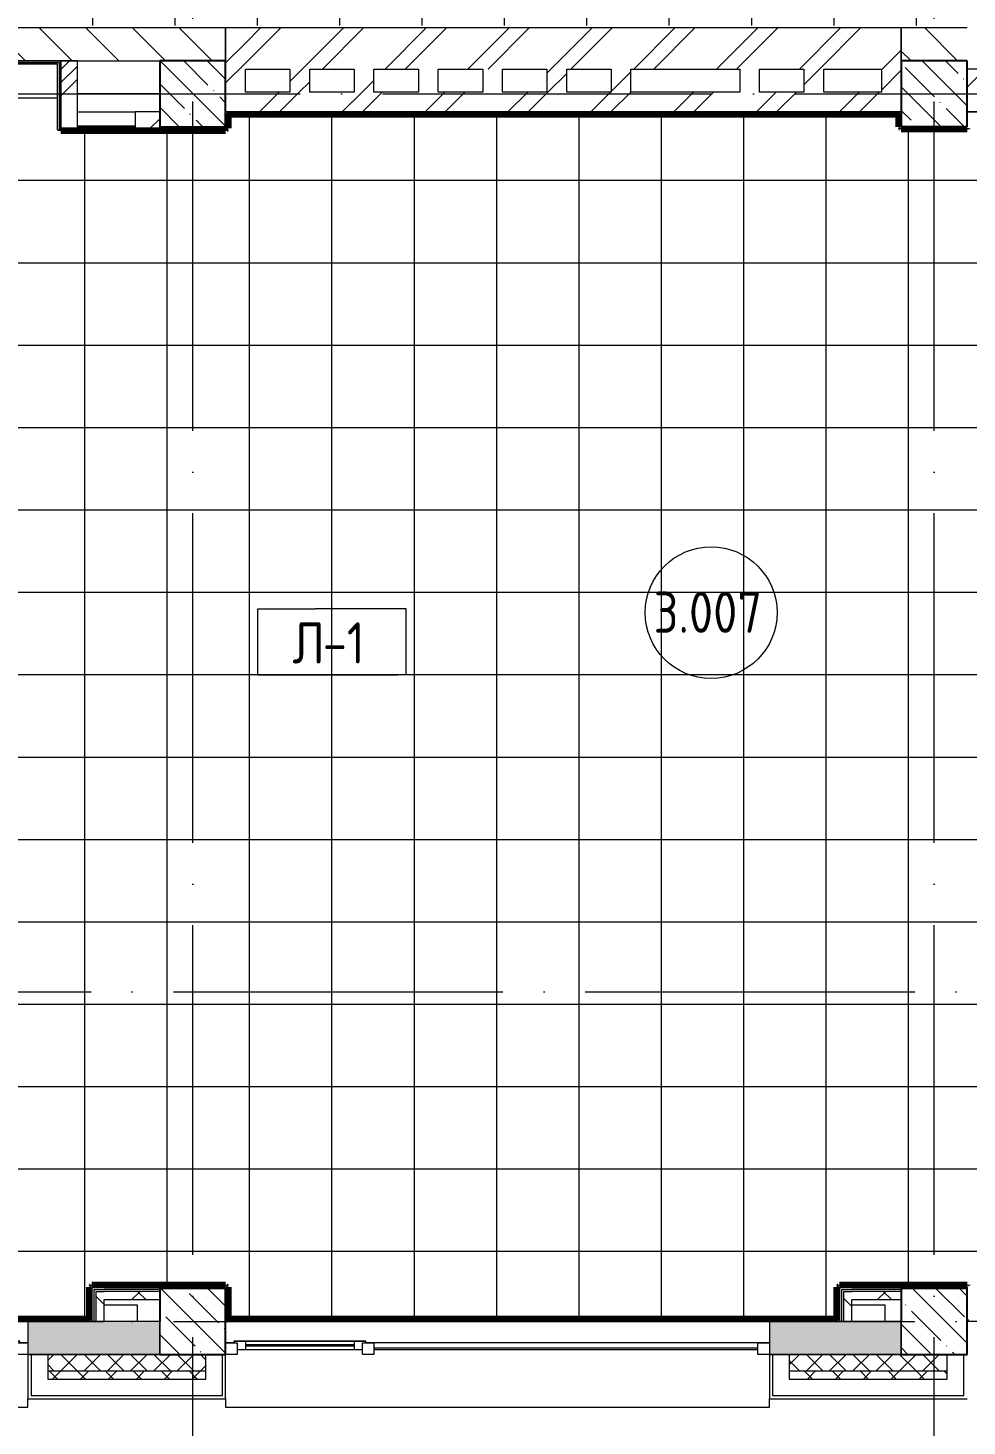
# Model space of a CAD drawing. Header units: millimetres. Extents: x 97 to 215964, y -4577 to 60645.
# Drawn here: x 116848 to 122548, y 42890 to 51375 of the extents above; entities that cross this region are included whole.
import ezdxf

# ---------------------------------------------------------------- set-up
doc = ezdxf.new("R2010")
doc.units = ezdxf.units.MM
doc.linetypes.add('ADSK_Линия сетки', pattern=[2500, 2000, -250, 0, -250])
for name, color, linetype, lineweight in [('A-AREA-____-IDEN', 2, 'Continuous', 20), ('A-FLOR-____-IDEN', 11, 'Continuous', 20), ('A-FLOR-____-OTLN', 192, 'Continuous', 9), ('A-FLOR-____-PATT', 8, 'Continuous', 9), ('A-GENM-____-MCUT', 13, 'Continuous', 9), ('A-GENM-____-OTLN', 13, 'Continuous', 9), ('A-GLAZ-____-MCUT', 151, 'Continuous', 9), ('A-GLAZ-____-OTLN', 151, 'Continuous', 9), ('A-WALL-____-MCUT', 113, 'Continuous', 9), ('A-WALL-____-PATT', 111, 'Continuous', 9), ('A-WALL-FNSH-MCUT', 113, 'Continuous', 9), ('I-WALL-____-OTLN', 2, 'Continuous', 9), ('S-COLS-____-MCUT', 52, 'Continuous', 9), ('S-COLS-____-OTLN', 52, 'Continuous', 9), ('S-GRID-____-OTLN', 1, 'Continuous', 9)]:
    doc.layers.add(name, color=color, linetype=linetype, lineweight=lineweight)
doc.styles.add('GOST Common', font='GOST_Common.ttf', dxfattribs={"width": 0.9, "height": 250})
pattern_1 = [(45, (0, 0), (-224.5064, 224.5064), []), (45, (79.38, 0), (0, 449.0128), []), (45, (-79.38, 0), (0, 449.0128), [])]
pattern_2 = [(135, (0, 0), (-142.5612, -142.5612), []), (135, (142.56, 0), (-142.5612, -142.5612), [252.016, -50.403, 3.353, -47.05])]
pattern_3 = [(135, (0, 0), (-141.42136, -141.42136), [])]
pattern_4 = [(45, (0, 0), (-251.4472, 251.4472), []), (45, (0, 381), (-251.4472, 251.4472), [])]
pattern_5 = [(45, (0, 0), (-141.42136, 141.42136), []), (135, (0, 0), (-141.42136, -141.42136), [])]

# ---------------------------------------------------------------- blocks, each defined once
blk = doc.blocks.new('Окно_СКБ_2Ст1 - Окно_СКБ_2Ст 3400-29018936-О_АИ_ПП_8_400_Целиком')
at = {"layer": 'A-GLAZ-____-MCUT', "color": 90}
for p, q in [((-1650, -195), (-1650, -125)), ((-1650, -125), (-1580, -125)), ((-1580, -125), (-1580, -195)), ((-820, -155), (-1580, -155)), ((-1580, -155), (-1580, -195)), ((-1530, -205), (-1530, -155)), ((-870, -205), (-870, -155)), ((-820, -195), (-820, -125)), ((-820, -125), (-750, -125)), ((-820, -195), (-820, -155)), ((-750, -125), (-750, -195)), ((1580, -195), (1580, -125)), ((1580, -125), (1650, -125)), ((1650, -125), (1650, -195)), ((-1580, -195), (-1650, -195)), ((-1580, -195), (-1600, -195)), ((-1600, -195), (-1600, -205)), ((-1600, -205), (-800, -205)), ((-800, -205), (-1600, -205)), ((-750, -195), (-820, -195)), ((-800, -195), (-820, -195)), ((-800, -205), (-800, -195)), ((1650, -195), (1580, -195))]:
    blk.add_line(p, q, dxfattribs=at)
at = {"layer": 'A-GLAZ-____-MCUT', "color": 10, "lineweight": 5}
for p, q in [((1580, -155), (-750, -155)), ((1580, -165), (-750, -165)), ((-1530, -175), (-870, -175)), ((-870, -185), (-1530, -185))]:
    blk.add_line(p, q, dxfattribs=at)
at = {"layer": 'A-GLAZ-____-OTLN', "color": 10, "lineweight": 5}
for p, q in [((-1650, -195), (-1600, -195)), ((-800, -195), (1650, -195))]:
    blk.add_line(p, q, dxfattribs=at)
blk = doc.blocks.new('Окно_СКБ_2Ст1 - Окно_СКБ_2Ст 3300_ОК2-29018968-О_АИ_ПП_8_400_Целиком')
at = {"layer": 'A-GLAZ-____-MCUT', "color": 90}
for p, q in [((-1650, -195), (-1650, -125)), ((-1650, -125), (-1580, -125)), ((-1580, -125), (-1580, -195)), ((750, -195), (750, -125)), ((750, -125), (820, -125)), ((820, -125), (820, -195)), ((1580, -155), (820, -155)), ((820, -155), (820, -195)), ((870, -205), (870, -155)), ((1530, -205), (1530, -155)), ((1580, -195), (1580, -125)), ((1580, -125), (1650, -125)), ((1580, -195), (1580, -155)), ((1650, -125), (1650, -195)), ((-1580, -195), (-1650, -195)), ((820, -195), (750, -195)), ((820, -195), (800, -195)), ((800, -195), (800, -205)), ((800, -205), (1600, -205)), ((1600, -205), (800, -205)), ((1650, -195), (1580, -195)), ((1600, -195), (1580, -195)), ((1600, -205), (1600, -195))]:
    blk.add_line(p, q, dxfattribs=at)
at = {"layer": 'A-GLAZ-____-MCUT', "color": 10, "lineweight": 5}
for p, q in [((750, -155), (-1580, -155)), ((750, -165), (-1580, -165)), ((870, -175), (1530, -175)), ((1530, -185), (870, -185))]:
    blk.add_line(p, q, dxfattribs=at)
at = {"layer": 'A-GLAZ-____-OTLN', "color": 10, "lineweight": 5}
for p, q in [((-1650, -195), (800, -195)), ((1600, -195), (1650, -195))]:
    blk.add_line(p, q, dxfattribs=at)
blk = doc.blocks.new('WNW_Отлив1 - Отлив_металлический 2-28598290-О_АИ_ПП_8_400_Целиком')
at = {"layer": 'A-GLAZ-____-OTLN', "color": 10, "lineweight": 5}
for p, q in [((1650, 320), (-1650, 320)), ((-1650, 320), (-1650, 270)), ((1650, 270), (1650, 320))]:
    blk.add_line(p, q, dxfattribs=at)
blk = doc.blocks.new('BSC_Колонна _Прямоугольная - 400x400-V44-О_АИ_ПП_8_400_Целиком')
at = {"layer": 'S-COLS-____-OTLN', "lineweight": 5}
h = blk.add_hatch(dxfattribs=at)
h.set_pattern_fill('FP_53', color=256, style=0, pattern_type=2)
h.set_pattern_definition([(135, (-59049.98, -50975), (-142.5619, -142.5619), []), (135, (-58907.42, -50975), (-142.5619, -142.5619), [252.016, -50.403, 3.353, -47.05])])
h.paths.add_polyline_path([(-200, -200), (200, -200), (200, 200), (-200, 200), (-200, -44.5)])
at = {"layer": 'S-COLS-____-MCUT', "color": 130, "lineweight": 25}
for p, q in [((200, 200), (-200, 200)), ((-200, 200), (-200, -200)), ((200, -200), (200, 200)), ((-200, -200), (200, -200))]:
    blk.add_line(p, q, dxfattribs=at)
blk = doc.blocks.new('BSC_Колонна _Прямоугольная - 400x400-V45-О_АИ_ПП_8_400_Целиком')
at = {"layer": 'S-COLS-____-OTLN', "lineweight": 5}
h = blk.add_hatch(dxfattribs=at)
h.set_pattern_fill('FP_54', color=256, style=0, pattern_type=2)
h.set_pattern_definition([(135, (-63549.98, -50975), (-142.5619, -142.5619), []), (135, (-63407.42, -50975), (-142.5619, -142.5619), [252.016, -50.403, 3.353, -47.05])])
h.paths.add_polyline_path([(-200, -200), (200, -200), (200, 200), (-200, 200), (-200, -44.5)])
at = {"layer": 'S-COLS-____-MCUT', "color": 130, "lineweight": 25}
for p, q in [((200, 200), (-200, 200)), ((-200, 200), (-200, -200)), ((200, -200), (200, 200)), ((-200, -200), (200, -200))]:
    blk.add_line(p, q, dxfattribs=at)
blk = doc.blocks.new('ASML_АР_Отделка Люка - ВО Отделка люков_Грунтовка 0_Шпатлевка 0_Окраска 0_0-42723977-О_АИ_ПП_8_400_Целиком')
at = {"layer": 'A-GENM-____-MCUT', "color": 130, "lineweight": 25}
for p, q in [((175, 3), (-175, 3)), ((-175, 3), (-175, 0)), ((175, 0), (175, 3)), ((-175, 0), (175, 0))]:
    blk.add_line(p, q, dxfattribs=at)
blk = doc.blocks.new('0083_СОШ675_АР_R22_rvt-1-О_АИ_ПП_8_400_Целиком')
at = {"layer": 'A-WALL-____-PATT', "lineweight": 5}
h = blk.add_hatch(dxfattribs=at)
h.set_pattern_fill('FP_10', color=10, style=0, pattern_type=2)
h.set_pattern_definition(pattern_3)
h.paths.add_polyline_path([(59250, 51175), (59250, 51375), (57670.6, 51375), (57670.6, 51175), (59250, 51175)])
h = blk.add_hatch(dxfattribs=at)
h.set_pattern_fill('FP_7', color=10, style=0, pattern_type=2)
h.set_pattern_definition(pattern_4)
h.paths.add_polyline_path([(59370, 50985), (59370, 51375), (59250, 51375), (59250, 50985)])
h = blk.add_hatch(dxfattribs=at)
h.set_pattern_fill('FP_7', color=10, style=0, pattern_type=2)
h.set_pattern_definition(pattern_4)
h.paths.add_polyline_path([(63350, 51125), (63350, 51375), (59370, 51375), (59370, 51125), (63230, 51125)])
h = blk.add_hatch(dxfattribs=at)
h.set_pattern_fill('FP_10', color=10, style=0, pattern_type=2)
h.set_pattern_definition(pattern_3)
h.paths.add_polyline_path([(63750, 51175), (63750, 51375), (63350, 51375), (63350, 51175), (63750, 51175)])
h = blk.add_hatch(dxfattribs=at)
h.set_pattern_fill('FP_11', color=10, style=0, pattern_type=2)
h.set_pattern_definition(pattern_1)
h.paths.add_polyline_path([(58350, 50766), (58350, 51175), (58250, 51175), (58250, 50766)])
h = blk.add_hatch(dxfattribs=at)
h.set_pattern_fill('FP_7', color=10, style=0, pattern_type=2)
h.set_pattern_definition(pattern_4)
h.paths.add_polyline_path([(59760, 50985), (59760, 51125), (59640, 51125), (59640, 50985)])
h = blk.add_hatch(dxfattribs=at)
h.set_pattern_fill('FP_7', color=10, style=0, pattern_type=2)
h.set_pattern_definition(pattern_4)
h.paths.add_polyline_path([(60150, 50985), (60150, 51125), (60030, 51125), (60030, 50985)])
h = blk.add_hatch(dxfattribs=at)
h.set_pattern_fill('FP_7', color=10, style=0, pattern_type=2)
h.set_pattern_definition(pattern_4)
h.paths.add_polyline_path([(60420, 50985), (60540, 50985), (60540, 51125), (60420, 51125)])
h = blk.add_hatch(dxfattribs=at)
h.set_pattern_fill('FP_7', color=10, style=0, pattern_type=2)
h.set_pattern_definition(pattern_4)
h.paths.add_polyline_path([(61320, 50985), (61320, 51125), (61200, 51125), (61200, 50985)])
h = blk.add_hatch(dxfattribs=at)
h.set_pattern_fill('FP_7', color=10, style=0, pattern_type=2)
h.set_pattern_definition(pattern_4)
h.paths.add_polyline_path([(61710, 50985), (61710, 51125), (61590, 51125), (61590, 50985)])
h = blk.add_hatch(dxfattribs=at)
h.set_pattern_fill('FP_7', color=10, style=0, pattern_type=2)
h.set_pattern_definition(pattern_4)
h.paths.add_polyline_path([(62880, 50985), (62880, 51125), (62760, 51125), (62760, 50985)])
h = blk.add_hatch(dxfattribs=at)
h.set_pattern_fill('FP_7', color=10, style=0, pattern_type=2)
h.set_pattern_definition(pattern_4)
h.paths.add_polyline_path([(63350, 50985), (63350, 51125), (63230, 51125), (63230, 50985)])
h = blk.add_hatch(dxfattribs=at)
h.set_pattern_fill('FP_7', color=10, style=0, pattern_type=2)
h.set_pattern_definition(pattern_4)
h.paths.add_polyline_path([(63870, 50865), (63870, 51125), (63750, 51125), (63750, 50865)])
h = blk.add_hatch(dxfattribs=at)
h.set_pattern_fill('FP_7', color=10, style=0, pattern_type=2)
h.set_pattern_definition(pattern_4)
h.paths.add_polyline_path([(59250, 50865), (63350, 50865), (63350, 50985), (59250, 50985), (59250, 50930.5)])
h = blk.add_hatch(dxfattribs=at)
h.set_pattern_fill('FP_11', color=10, style=0, pattern_type=2)
h.set_pattern_definition(pattern_1)
h.paths.add_polyline_path([(58850, 50766), (58850, 50866), (58700, 50866), (58700, 50766)])
h = blk.add_hatch(dxfattribs=at)
h.set_pattern_fill('FP_17', color=252, style=0, pattern_type=2)
h.set_pattern_definition(pattern_5)
h.paths.add_polyline_path([(58462.5, 43525), (58512.5, 43525), (58512.5, 43707), (58462.5, 43707), (58462.5, 43602.8)])
h = blk.add_hatch(dxfattribs=at)
h.set_pattern_fill('FP_17', color=252, style=0, pattern_type=2)
h.set_pattern_definition(pattern_5)
h.paths.add_polyline_path([(58512.5, 43657), (58850, 43657), (58850, 43707), (58512.5, 43707)])
h = blk.add_hatch(dxfattribs=at)
h.set_pattern_fill('FP_17', color=252, style=0, pattern_type=2)
h.set_pattern_definition(pattern_5)
h.paths.add_polyline_path([(63050, 43525), (63050, 43707), (63000, 43707), (63000, 43525)])
h = blk.add_hatch(dxfattribs=at)
h.set_pattern_fill('FP_17', color=252, style=0, pattern_type=2)
h.set_pattern_definition(pattern_5)
h.paths.add_polyline_path([(63350, 43657), (63350, 43707), (63050, 43707), (63050, 43657)])
h = blk.add_hatch(dxfattribs=at)
h.set_pattern_fill('FP_69', color=10, style=0, pattern_type=2)
h.set_pattern_definition([(50, (0, 0), (364.3679, -31.8783), [38.1, -419.1]), (355, (0, 0), (-70.4859, 382.1133), [30.48, -335.28]), (100.451, (30.36, -2.66), (293.885, 350.2334), [32.38, -356.18]), (46.184, (0, 101.6), (542.1585, -84.0858), [57.15, -628.65]), (96.636, (45.2, 94.6), (474.805, 494.8554), [48.57, -534.27]), (351.184, (0, 101.6), (474.8102, 494.85), [45.72, -502.92]), (21, (50.8, 76.2), (303.2285, -204.5305), [38.1, -419.1]), (326, (50.8, 76.2), (123.6039, 368.376), [30.48, -335.28]), (71.451, (76.07, 59.16), (426.8341, 163.8427), [32.38, -356.18]), (37.5, (0, 0), (6.17665, 169.11015), [16.764, -314.452, 16.764, -323.596, -336.55]), (37.5, (0, 0), (6.17665, 169.11015), [-671.576, 16.764, -319.786]), (7.5, (0, 0), (133.63888, 200.3615), [16.764, -177.292, 16.764, -306.832, -128.27]), (7.5, (0, 0), (133.63888, 200.3615), [-517.652, 16.764, -111.506]), (327.5, (-113.28, 0), (271.18182, -11.45836), [16.764, -110.236, 16.764, -379.476, -525.78]), (327.5, (-113.28, 0), (271.18182, -11.45836), [-523.24, 16.764, -509.016]), (317.5, (-164.08, 0), (296.2585, 50.85285), [16.764, -148.336, 16.764, -246.38, -373.38]), (317.5, (-164.08, 0), (296.2585, 50.85285), [-428.244, 16.764, -356.616])])
h.paths.add_polyline_path([(69050, 43325), (69050, 43525), (67050, 43525), (67050, 43325), (69030, 43325)])
h.paths.add_polyline_path([(64770, 43325), (65350, 43325), (65350, 43525), (64650, 43525), (64650, 43325), (64670, 43325)])
h.paths.add_polyline_path([(62670, 43325), (63350, 43325), (63350, 43525), (62550, 43525), (62550, 43325), (62570, 43325)])
h.paths.add_polyline_path([(58070, 43325), (58850, 43325), (58850, 43525), (58050, 43525), (58050, 43325)])
h.paths.add_polyline_path([(54350, 43325), (54350, 43525), (53550, 43525), (53550, 43325), (54190.3, 43325)])
h.paths.add_polyline_path([(51850, 43325), (51850, 43525), (51150, 43525), (51150, 43325), (51830, 43325)])
h.paths.add_polyline_path([(49850, 43325), (49850, 43525), (49050, 43525), (49050, 43325), (49788.2, 43325)])
h.paths.add_polyline_path([(45350, 43325), (45350, 43525), (44550, 43525), (44550, 43325), (44757.1, 43325)])
h.paths.add_polyline_path([(40355, 43325), (40850, 43325), (40850, 43525), (40050, 43525), (40050, 43325), (40170, 43325)])
h.paths.add_polyline_path([(36630, 43325), (36750, 43325), (36750, 43525), (36350, 43525), (36350, 43325), (36581.7, 43325)])
h.paths.add_polyline_path([(35950, 43325), (35950, 43525), (35550, 43525), (35550, 43325), (35670, 43325)])
h.paths.add_polyline_path([(33850, 43325), (33850, 43525), (33150, 43525), (33150, 43325), (33830, 43325)])
h.paths.add_polyline_path([(32230, 43325), (32250, 43325), (32250, 43525), (31450, 43525), (31450, 43325), (32179.5, 43325)])
h.paths.add_polyline_path([(27630, 43325), (27750, 43325), (27750, 43525), (26950, 43525), (26950, 43325), (27148.5, 43325)])
h.paths.add_polyline_path([(23250, 43325), (23250, 43525), (22450, 43525), (22450, 43325), (23230, 43325)])
h.paths.add_polyline_path([(18730, 43325), (18750, 43325), (18750, 43525), (17950, 43525), (17950, 43325), (18630, 43325)])
h.paths.add_polyline_path([(15730, 43325), (15850, 43325), (15850, 43525), (15150, 43525), (15150, 43325), (15270, 43325)])
h.paths.add_polyline_path([(14130, 43325), (14250, 43325), (14250, 43525), (13450, 43525), (13450, 43325), (13942, 43325)])
h.paths.add_polyline_path([(9750, 43325), (9750, 43525), (8950, 43525), (8950, 43325), (9730, 43325)])
h.paths.add_polyline_path([(5137.7, 43325), (5250, 43325), (5250, 43525), (4450, 43525), (4450, 43325), (5130, 43325)])
h.paths.add_polyline_path([(735.5, 43325), (750, 43325), (750, 43525), (200, 43525), (200, 43325), (730, 43325)])
h = blk.add_hatch(dxfattribs=at)
h.set_pattern_fill('FP_16', color=10, style=0, pattern_type=2)
h.set_pattern_definition([(45, (0, 0), (-70.71068, 70.71068), []), (135, (0, 0), (-70.71068, -70.71068), [])])
h.paths.add_polyline_path([(69030, 43225), (69050, 43225), (69050, 43325), (67170, 43325), (67170, 43225), (68654.6, 43225)])
h.paths.add_polyline_path([(63623.5, 43225), (63630, 43225), (63630, 43325), (62670, 43325), (62670, 43225), (62994.6, 43225)])
h.paths.add_polyline_path([(65230, 43225), (65230, 43325), (64770, 43325), (64770, 43225), (64881.3, 43225)])
h.paths.add_polyline_path([(58592.5, 43225), (59130, 43225), (59130, 43325), (58170, 43325), (58170, 43225)])
h.paths.add_polyline_path([(54630, 43225), (54630, 43325), (53670, 43325), (53670, 43225), (54190.3, 43225)])
h.paths.add_polyline_path([(51270, 43225), (51730, 43225), (51730, 43325), (51270, 43325)])
h.paths.add_polyline_path([(49170, 43225), (50130, 43225), (50130, 43325), (49170, 43325)])
h.paths.add_polyline_path([(44670, 43225), (45630, 43225), (45630, 43325), (44670, 43325)])
h.paths.add_polyline_path([(41130, 43225), (41130, 43325), (40170, 43325), (40170, 43225), (40983.8, 43225)])
h.paths.add_polyline_path([(36581.7, 43225), (36630, 43225), (36630, 43325), (35670, 43325), (35670, 43225), (35952.8, 43225)])
h.paths.add_polyline_path([(33270, 43225), (33730, 43225), (33730, 43325), (33270, 43325)])
h.paths.add_polyline_path([(31550.6, 43225), (32130, 43225), (32130, 43325), (31170, 43325), (31170, 43225)])
h.paths.add_polyline_path([(26670, 43225), (27630, 43225), (27630, 43325), (26670, 43325)])
h.paths.add_polyline_path([(23130, 43225), (23130, 43325), (22170, 43325), (22170, 43225), (22746.3, 43225)])
h.paths.add_polyline_path([(18630, 43225), (18630, 43325), (17670, 43325), (17670, 43225), (18344.2, 43225)])
h.paths.add_polyline_path([(15270, 43225), (15730, 43225), (15730, 43325), (15270, 43325)])
h.paths.add_polyline_path([(14130, 43225), (14130, 43325), (13170, 43325), (13170, 43225), (13942, 43225)])
h.paths.add_polyline_path([(9630, 43225), (9630, 43325), (8670, 43325), (8670, 43225), (9539.8, 43225)])
h.paths.add_polyline_path([(4170, 43225), (5130, 43225), (5130, 43325), (4170, 43325)])
h.paths.add_polyline_path([(106.6, 43225), (630, 43225), (630, 43325), (-300, 43325), (-300, 43225)])
h = blk.add_hatch(dxfattribs=at)
h.set_pattern_fill('FP_9', color=10, style=0, pattern_type=2)
h.set_pattern_definition([(135, (0, 0), (-84.85281, -84.85281), []), (225, (0, 0), (84.85281, -84.85281), [])])
h.paths.add_polyline_path([(69050, 43175), (69050, 43225), (67170, 43225), (67170, 43175), (69030, 43175)])
h.paths.add_polyline_path([(64770, 43175), (65230, 43175), (65230, 43225), (64770, 43225)])
h.paths.add_polyline_path([(63630, 43175), (63630, 43225), (62670, 43225), (62670, 43175), (63623.5, 43175)])
h.paths.add_polyline_path([(59130, 43175), (59130, 43225), (58170, 43225), (58170, 43175), (58592.5, 43175)])
h.paths.add_polyline_path([(53670, 43175), (54630, 43175), (54630, 43225), (53670, 43225)])
h.paths.add_polyline_path([(51270, 43175), (51730, 43175), (51730, 43225), (51270, 43225)])
h.paths.add_polyline_path([(50130, 43175), (50130, 43225), (49170, 43225), (49170, 43175), (49788.2, 43175)])
h.paths.add_polyline_path([(45630, 43175), (45630, 43225), (44670, 43225), (44670, 43175), (45386, 43175)])
h.paths.add_polyline_path([(40170, 43175), (41130, 43175), (41130, 43225), (40170, 43225)])
h.paths.add_polyline_path([(35670, 43175), (36630, 43175), (36630, 43225), (35670, 43225)])
h.paths.add_polyline_path([(33437.3, 43175), (33730, 43175), (33730, 43225), (33270, 43225), (33270, 43175)])
h.paths.add_polyline_path([(31550.6, 43175), (32130, 43175), (32130, 43225), (31170, 43225), (31170, 43175)])
h.paths.add_polyline_path([(27630, 43175), (27630, 43225), (26670, 43225), (26670, 43175), (27148.5, 43175)])
h.paths.add_polyline_path([(22746.3, 43175), (23130, 43175), (23130, 43225), (22170, 43225), (22170, 43175)])
h.paths.add_polyline_path([(18344.2, 43175), (18630, 43175), (18630, 43225), (17670, 43225), (17670, 43175), (17715.3, 43175)])
h.paths.add_polyline_path([(15730, 43175), (15730, 43225), (15270, 43225), (15270, 43175)])
h.paths.add_polyline_path([(13313.1, 43175), (14130, 43175), (14130, 43225), (13170, 43225), (13170, 43175)])
h.paths.add_polyline_path([(9539.8, 43175), (9630, 43175), (9630, 43225), (8670, 43225), (8670, 43175), (8911, 43175)])
h.paths.add_polyline_path([(4170, 43175), (5130, 43175), (5130, 43225), (4170, 43225)])
h.paths.add_polyline_path([(-350, 43175), (630, 43175), (630, 43225), (-350, 43225)])
at = {"layer": 'S-COLS-____-OTLN', "lineweight": 5}
h = blk.add_hatch(dxfattribs=at)
h.set_pattern_fill('FP_8', color=256, style=0, pattern_type=2)
h.set_pattern_definition(pattern_2)
h.paths.add_polyline_path([(58850, 43325), (59250, 43325), (59250, 43725), (58850, 43725), (58850, 43525)])
h = blk.add_hatch(dxfattribs=at)
h.set_pattern_fill('FP_8', color=256, style=0, pattern_type=2)
h.set_pattern_definition(pattern_2)
h.paths.add_polyline_path([(63350, 43325), (63750, 43325), (63750, 43725), (63350, 43725), (63350, 43525)])
at = {"layer": 'A-FLOR-____-OTLN', "color": 90}
for p, q in [((58850, 50975), (58350, 50975)), ((58512.5, 43625.4), (58712.5, 43625.4)), ((58712.5, 43625.4), (58712.5, 43525.4)), ((63050, 43625.4), (63250, 43625.4)), ((63250, 43625.4), (63250, 43525.4)), ((58712.5, 43525.4), (58512.5, 43525.4)), ((63250, 43525.4), (63050, 43525.4))]:
    blk.add_line(p, q, dxfattribs=at)
at = {"layer": 'A-WALL-____-MCUT', "color": 50, "lineweight": 13}
for p, q in [((59250, 51375), (57670.6, 51375)), ((59250, 51175), (59250, 51375)), ((59370, 51375), (59250, 51375)), ((59250, 51375), (59250, 51175)), ((63350, 51375), (59370, 51375)), ((63750, 51375), (63350, 51375)), ((63350, 51375), (63350, 51175)), ((63350, 51175), (63350, 51375)), ((57670.6, 51175), (58850, 51175)), ((58350, 51175), (58250, 51175)), ((58250, 51175), (58250, 50766)), ((58350, 50776), (58350, 51175)), ((59370, 50985), (59370, 51125)), ((59370, 51125), (59640, 51125)), ((59640, 51125), (59640, 50985)), ((59760, 50985), (59760, 51125)), ((59760, 51125), (60030, 51125)), ((60030, 51125), (60030, 50985)), ((60150, 50985), (60150, 51125)), ((60150, 51125), (60420, 51125)), ((60420, 51125), (60420, 50985)), ((60540, 50985), (60540, 51125)), ((60540, 51125), (60810, 51125)), ((60810, 51125), (60810, 50985)), ((60930, 50985), (60930, 51125)), ((60930, 51125), (61200, 51125)), ((61200, 51125), (61200, 50985)), ((61320, 50985), (61320, 51125)), ((61320, 51125), (61590, 51125)), ((61590, 51125), (61590, 50985)), ((61710, 50985), (61710, 51125)), ((61710, 51125), (62370, 51125)), ((62370, 51125), (62370, 50985)), ((62490, 51125), (62760, 51125)), ((62490, 50985), (62490, 51125)), ((62760, 51125), (62760, 50985)), ((62880, 51125), (63230, 51125)), ((62880, 50985), (62880, 51125)), ((63230, 51125), (63230, 50985)), ((63870, 51125), (63750, 51125)), ((59640, 50985), (59370, 50985)), ((60030, 50985), (59760, 50985)), ((60420, 50985), (60150, 50985)), ((60810, 50985), (60540, 50985)), ((61200, 50985), (60930, 50985)), ((61590, 50985), (61320, 50985)), ((62370, 50985), (61710, 50985)), ((62760, 50985), (62490, 50985)), ((63230, 50985), (62880, 50985)), ((58850, 50866), (58700, 50866)), ((58700, 50866), (58700, 50776)), ((59250, 50865), (63350, 50865)), ((63750, 50865), (63870, 50865)), ((58250, 50766), (58350, 50766)), ((58350, 50766), (58350, 50773)), ((58700, 50773), (58700, 50766)), ((58700, 50766), (58850, 50766)), ((58850, 50766), (58850, 50775)), ((58462.5, 43707), (58462.5, 43525)), ((58462.5, 43707), (58512.5, 43707)), ((58850, 43707), (58512.5, 43707)), ((58850, 43657), (58850, 43707)), ((63000, 43707), (63000, 43525)), ((63000, 43707), (63050, 43707)), ((63350, 43707), (63050, 43707)), ((63350, 43657), (63350, 43707)), ((58512.5, 43525), (58512.5, 43657)), ((58512.5, 43657), (58850, 43657)), ((63050, 43525), (63050, 43657)), ((63050, 43657), (63350, 43657)), ((58850, 43525), (58050, 43525)), ((58050, 43525), (58050, 43325)), ((58462.5, 43525), (58512.5, 43525)), ((63350, 43525), (62550, 43525)), ((62550, 43525), (62550, 43325)), ((63000, 43525), (63050, 43525)), ((58070, 43325), (58050, 43325)), ((58050, 43325), (58070, 43325)), ((58170, 43325), (58070, 43325)), ((58070, 43325), (58170, 43325)), ((58850, 43325), (58170, 43325)), ((58170, 43325), (58850, 43325)), ((62570, 43325), (62550, 43325)), ((62550, 43325), (62570, 43325)), ((62670, 43325), (62570, 43325)), ((62570, 43325), (62670, 43325)), ((63350, 43325), (62670, 43325)), ((62670, 43325), (63350, 43325))]:
    blk.add_line(p, q, dxfattribs=at)
at = {"layer": 'A-WALL-____-MCUT', "color": 10, "lineweight": 5}
for p, q in [((58450, 43719.5), (58450, 43525)), ((58450, 43719.5), (58462.5, 43719.5)), ((58462.5, 43719.5), (58512.5, 43719.5)), ((58850, 43719.5), (58512.5, 43719.5)), ((62987.5, 43719.5), (62987.5, 43525)), ((62987.5, 43719.5), (63000, 43719.5)), ((63000, 43719.5), (63050, 43719.5)), ((63350, 43719.5), (63050, 43719.5)), ((58850, 43325), (58850, 43525)), ((63350, 43325), (63350, 43525)), ((58070, 43325), (58070, 43075)), ((58170, 43325), (58170, 43225)), ((59130, 43225), (59130, 43325)), ((59230, 43075), (59230, 43325)), ((62570, 43325), (62570, 43075)), ((62670, 43325), (62670, 43225)), ((63630, 43225), (63630, 43325)), ((63730, 43075), (63730, 43325)), ((58170, 43225), (58170, 43175)), ((58170, 43225), (59130, 43225)), ((59130, 43175), (59130, 43225)), ((62670, 43225), (62670, 43175)), ((62670, 43225), (63630, 43225)), ((63630, 43175), (63630, 43225)), ((58170, 43175), (59130, 43175)), ((62670, 43175), (63630, 43175)), ((58070, 43075), (59230, 43075)), ((62570, 43075), (63730, 43075))]:
    blk.add_line(p, q, dxfattribs=at)
at = {"layer": 'A-WALL-____-MCUT', "color": 90}
for p, q in [((59130, 43325), (58850, 43325)), ((63630, 43325), (63350, 43325))]:
    blk.add_line(p, q, dxfattribs=at)
at = {"layer": 'A-WALL-FNSH-MCUT', "color": 90}
for p, q in [((58450, 43732), (58437.5, 43732)), ((58437.5, 43732), (58437.5, 43525)), ((58462.5, 43732), (58450, 43732)), ((58512.5, 43732), (58462.5, 43732)), ((58850, 43732), (58512.5, 43732)), ((58850, 43719.5), (58850, 43732)), ((58850, 43707), (58850, 43719.5)), ((62987.5, 43732), (62975, 43732)), ((62975, 43732), (62975, 43525)), ((63000, 43732), (62987.5, 43732)), ((63050, 43732), (63000, 43732)), ((63350, 43732), (63050, 43732)), ((63350, 43719.5), (63350, 43732)), ((63350, 43707), (63350, 43719.5)), ((58437.5, 43525), (58450, 43525)), ((58450, 43525), (58462.5, 43525)), ((62975, 43525), (62987.5, 43525)), ((62987.5, 43525), (63000, 43525)), ((58050, 43325), (58050, 43055)), ((59230, 43325), (59130, 43325)), ((59250, 43325), (59230, 43325)), ((59250, 43055), (59250, 43325)), ((62550, 43325), (62550, 43055)), ((63730, 43325), (63630, 43325)), ((63750, 43325), (63730, 43325)), ((58050, 43055), (59250, 43055)), ((62550, 43055), (63750, 43055))]:
    blk.add_line(p, q, dxfattribs=at)
at = {"layer": 'I-WALL-____-OTLN', "color": 90}
for p, q in [((58350, 50866), (58700, 50866)), ((54750, 43525), (58050, 43525)), ((59250.9, 43525), (62550, 43525))]:
    blk.add_line(p, q, dxfattribs=at)
at = {"layer": 'S-COLS-____-MCUT', "color": 130, "lineweight": 25}
for p, q in [((59250, 43725), (58850, 43725)), ((58850, 43725), (58850, 43525)), ((59250, 43325), (59250, 43725)), ((63750, 43725), (63350, 43725)), ((63350, 43725), (63350, 43525)), ((63750, 43325), (63750, 43725)), ((58850, 43325), (59250, 43325)), ((63350, 43325), (63750, 43325))]:
    blk.add_line(p, q, dxfattribs=at)
at = {"layer": 'S-COLS-____-OTLN', "color": 90}
for p, q in [((58850, 43525), (58850, 43325)), ((63350, 43525), (63350, 43325))]:
    blk.add_line(p, q, dxfattribs=at)
at = {"layer": 'A-GENM-____-OTLN', "color": 90, "lineweight": 9, "rotation": 180}
blk.add_blockref('ASML_АР_Отделка Люка - ВО Отделка люков_Грунтовка 0_Шпатлевка 0_Окраска 0_0-42723977-О_АИ_ПП_8_400_Целиком', (58525, 50776), dxfattribs=at)
at = {"layer": 'A-GLAZ-____-OTLN', "color": 90, "lineweight": 9, "rotation": 180}
for name, p in [('Окно_СКБ_2Ст1 - Окно_СКБ_2Ст 3400-29018936-О_АИ_ПП_8_400_Целиком', (56400, 43200)), ('Окно_СКБ_2Ст1 - Окно_СКБ_2Ст 3300_ОК2-29018968-О_АИ_ПП_8_400_Целиком', (60900, 43200)), ('WNW_Отлив1 - Отлив_металлический 2-28598290-О_АИ_ПП_8_400_Целиком', (56400, 43325)), ('WNW_Отлив1 - Отлив_металлический 2-28598290-О_АИ_ПП_8_400_Целиком', (60900, 43325))]:
    blk.add_blockref(name, p, dxfattribs=at)
at = {"layer": 'S-COLS-____-OTLN', "color": 90, "lineweight": 9}
for name, p in [('BSC_Колонна _Прямоугольная - 400x400-V44-О_АИ_ПП_8_400_Целиком', (59050, 50975)), ('BSC_Колонна _Прямоугольная - 400x400-V45-О_АИ_ПП_8_400_Целиком', (63550, 50975))]:
    blk.add_blockref(name, p, dxfattribs=at)
blk = doc.blocks.new('BSC_Колонна _Прямоугольная - ПР-1_Профиль торцевой для плитки-V140-О_АИ_ПП_8_400_Целиком')
at = {"layer": 'S-COLS-____-MCUT'}
for p, q in [((5, 5), (0, 5)), ((5, -5), (5, 5)), ((0, -5), (5, -5))]:
    blk.add_line(p, q, dxfattribs=at)
blk = doc.blocks.new('ADSK_Марка_Перекрытие - Типоразмер_ADSK_Марка-158127-О_АИ_ПП_8_400_Целиком')
at = {"layer": 'A-FLOR-____-IDEN'}
for p, q in [((-4.5, 4), (-1, 4)), ((-4.5, 0), (-4.5, 4)), ((4.5, 4), (-1, 4)), ((4.5, 0), (4.5, 4)), ((4.5, 0), (-4.5, 0)), ((-4.5, 0), (4, 0))]:
    blk.add_line(p, q, dxfattribs=at)
blk = doc.blocks.new('ADSK_Марка_Помещение_ОдноЗначение - Номер-159740-О_АИ_ПП_8_400_Целиком')
at = {"layer": 'A-AREA-____-IDEN'}
blk.add_circle((0, 0), 4, dxfattribs=at)

msp = doc.modelspace()

# ---------------------------------------------------------------- hatches: boundary and pattern name
at = {"layer": 'A-FLOR-____-PATT'}
h = msp.add_hatch(dxfattribs=at)
h.set_pattern_fill('FP_199', color=256, style=0, pattern_type=2)
h.set_pattern_definition([(0, (109740.37, 54875), (0, 500), []), (90, (109740.37, 54875), (-500, 3e-14), [])])
h.paths.add_polyline_path([(113347.887824, 51375.000586), (113347.915173, 51374.999414), (113617.089904, 51374.999414)])
h.paths.add_polyline_path([(125947.887824, 51374.999414), (125947.887824, 51390.000586), (128047.865903, 51390.000586), (128047.865903, 54660.000586), (126587.910289, 54660.000586), (126587.910289, 54675), (125487.910289, 54675), (125487.910289, 54660.000586), (124717.887824, 54660.000586), (124717.881378, 54795), (123727.865903, 54795), (123727.865903, 54675), (123617.887824, 54675), (123617.887824, 54660.000586), (122562.875878, 54660.000586), (122562.875878, 54475), (122557.875878, 54475), (122557.875878, 54465), (122547.875878, 54465), (122547.865903, 54460), (122147.875878, 54460), (122147.865903, 54465), (122137.875878, 54465), (122137.875878, 54474.999414), (122132.875878, 54474.999414), (122132.875878, 58274.820999), (121887.875878, 58274.820999), (121887.875878, 58360.011786), (120477.865903, 58360.011786), (120477.865903, 58109.999414), (120462.865903, 58109.999414), (120462.887824, 57009.999414), (120477.865903, 57009.999414), (120477.865903, 54675.000586), (120472.865903, 54675.000586), (120472.865903, 54665.000586), (120462.865903, 54665.000586), (120462.865903, 54660.000586), (118062.865903, 54660.000586), (118062.865903, 54475.000586), (118057.865903, 54475), (118057.865903, 54465.000586), (118047.865903, 54465.000586), (118047.865903, 54460.000586), (117647.865903, 54460.000586), (117647.865903, 54465.000586), (117637.865903, 54465.000586), (117637.865903, 54475.000586), (117632.865903, 54475.000586), (117632.865903, 54655.001172), (117105.666932, 54655.001172), (117105.666932, 54660.000586), (113562.865903, 54660.000586), (113562.865903, 54475.000586), (113557.865903, 54475), (113557.865903, 54465.000586), (113547.865903, 54465.000586), (113547.865903, 54460.000586), (113147.865903, 54460.000586), (113147.865903, 54465.000586), (113137.865903, 54465.000586), (113137.865903, 54474.999414), (113132.865903, 54474.999414), (113132.865903, 54660.000586), (112277.865903, 54660.000586), (112277.865903, 54665.000586), (112267.865903, 54665.000586), (112267.865903, 54675.000586), (112262.865903, 54675.874627), (112262.865903, 55039.999414), (112277.865903, 55039.999414), (112277.865903, 55709.999414), (112262.865903, 55709.999414), (112262.865903, 56254.999414), (112277.865903, 56254.999414), (112277.865903, 56924.999414), (112262.865903, 56924.999414), (112262.865903, 57369.999414), (112277.865903, 57369.999414), (112277.865903, 58039.999414), (112262.865903, 58039.999414), (112262.865903, 58360), (108863.094875, 58360), (108863.094875, 58168.000586), (108858.094875, 58168.000586), (108858.094875, 58158.000586), (108848.094875, 58158.000586), (108847.865756, 58153.000586), (108447.865903, 58153.000586), (108447.844094, 58158.000586), (108437.865903, 58158.000586), (108437.865903, 58168.000586), (108432.865903, 58168.000586), (108432.865903, 58360), (104563.094875, 58360), (104563.094875, 58168.000586), (104558.094875, 58168.000586), (104558.094875, 58158.000586), (104548.094875, 58158.000586), (104547.865903, 58153.000586), (104147.887824, 58153.000586), (104147.844094, 58158.000586), (104137.887824, 58158.000586), (104137.887824, 58168.000586), (104132.887824, 58168.000586), (104132.887824, 58360), (100063.094875, 58360), (100063.094875, 58168.001172), (100058.094875, 58168.001172), (100058.094875, 58158.001172), (100048.094875, 58158.001172), (100047.844127, 58153.001172), (99647.865903, 58153.001172), (99647.844094, 58158.001172), (99637.865903, 58158.001172), (99637.865903, 58168.001172), (99632.865903, 58168.001172), (99632.865903, 58360.05818), (95163.116796, 58359.997374), (95163.116796, 58175.000586), (95158.116796, 58175), (95158.116796, 58165.000586), (95148.116796, 58165.000586), (95147.865803, 58160.000586), (94747.865903, 58160.000586), (94747.83858, 58165.000586), (94737.865903, 58165.000586), (94737.865903, 58175.000586), (94732.865903, 58175.903658), (94732.865903, 58360.05818), (91447.865903, 58359.153685), (91447.865903, 58099.999414), (91432.865903, 58099.999414), (91432.887824, 57429.999414), (91447.865903, 57429.999414), (91447.865903, 55609.999414), (91432.865903, 55609.999414), (91432.887824, 54939.999414), (91447.865903, 54939.999414), (91447.865903, 54374.999707), (91232.865903, 54374.999707), (91232.887824, 51674.999707), (91447.865903, 51674.999707), (91448.898748, 51390.000586), (95747.865903, 51390.000586), (95748.201936, 51374.999414), (98247.865903, 51374.999414), (98247.865903, 51390.000586), (105097.887824, 51390.000586), (105097.887824, 51375.000586), (106197.887824, 51374.999414), (106197.887824, 51390.000586), (111897.926742, 51390.000586), (111898.372184, 51374.999414), (112997.926742, 51374.999414), (112997.926742, 51390.000586), (114082.887824, 51390.000586), (114082.889081, 51375.000586), (116082.887824, 51374.999414), (116082.887824, 51390.000586), (124847.887824, 51390.000586), (124847.889934, 51375.000586), (124936.928693, 51375.000586)])
h.paths.add_polyline_path([(118167.865903, 51375), (118167.862527, 51375.000586), (118047.887824, 51375.000586)])
h.paths.add_polyline_path([(108586.050442, 54460), (108447.865903, 54460), (108447.865903, 54465), (108437.865903, 54465), (108437.865903, 54475), (108432.865903, 54475), (108432.865903, 54874.999414), (108437.865903, 54875), (108437.865903, 54885), (108447.865903, 54885), (108447.865903, 54890), (108847.843981, 54890), (108847.865903, 54885.000548), (108857.843981, 54885), (108857.843981, 54875), (108862.843981, 54874.124786), (108862.843981, 54474.999414), (108857.843981, 54474.999414), (108857.843981, 54465), (108847.843981, 54465), (108847.843981, 54460), (108763.581251, 54460)])
h.paths.add_polyline_path([(104147.865903, 54460), (104147.865903, 54465), (104137.865903, 54465), (104137.865903, 54474.999414), (104132.865903, 54475), (104132.865903, 54874.999414), (104137.865903, 54875), (104137.865903, 54885), (104147.865903, 54885), (104147.865903, 54890), (104547.843981, 54890), (104547.865903, 54885.000548), (104557.843981, 54885), (104557.843981, 54875), (104562.843981, 54874.999414), (104562.843981, 54475), (104557.843981, 54475), (104557.843981, 54465), (104547.843981, 54465), (104547.843981, 54460), (104484.408705, 54460)])
h.paths.add_polyline_path([(99647.865903, 54460), (99647.865903, 54465), (99637.865903, 54465), (99637.865903, 54475), (99632.865903, 54475), (99632.865903, 54874.999414), (99637.865903, 54875.000586), (99637.865903, 54885.000586), (99647.865903, 54885.000586), (99647.865903, 54890.000586), (100047.865803, 54890.000586), (100047.865903, 54885.000586), (100057.865903, 54885.000586), (100057.865903, 54875.000586), (100062.865903, 54874.999414), (100062.865903, 54475), (100057.865903, 54474.999414), (100057.865903, 54465), (100047.865903, 54465), (100047.865903, 54460), (100006.182048, 54460)])
h.paths.add_polyline_path([(94747.865903, 54460.000586), (94747.865903, 54465.000586), (94737.865903, 54465.000586), (94737.865903, 54475.000586), (94732.865903, 54475.000586), (94732.865903, 54875.000586), (94737.865903, 54875.000586), (94737.865903, 54885.000586), (94747.865903, 54885.000586), (94747.865903, 54890.000586), (95147.865903, 54890.000586), (95147.865903, 54885.000586), (95157.865903, 54885.000586), (95157.865903, 54875.000586), (95162.865903, 54874.999414), (95162.865903, 54474.999414), (95157.865903, 54474.999414), (95157.865903, 54465.000586), (95147.865903, 54465.000586), (95147.865903, 54460.000586), (95129.869685, 54460.000586)])
h.paths.add_polyline_path([(104183.890913, 58168.000586), (104548.094389, 58168.001072), (104547.865903, 58175), (104147.887824, 58174.638313), (104148.692441, 58168.000586)])
h.paths.add_polyline_path([(108847.017489, 58168.000586), (108848.094875, 58168.000586), (108847.865903, 58175.000586), (108447.865903, 58175), (108447.865903, 58168.000586), (108586.050442, 58168.000586)])
h.paths.add_polyline_path([(99781.731384, 58168.001172), (100048.094875, 58168.001172), (100047.843981, 58175), (99647.865903, 58175), (99647.865903, 58168.001172)])
h.paths.add_polyline_path([(95147.87909, 58175.000586), (95148.116796, 58175.011151), (95147.865903, 58175.000586)])
h = msp.add_hatch(dxfattribs=at)
h.set_pattern_fill('FP_203', color=256, style=0, pattern_type=2)
h.set_pattern_definition([(270, (118692.87, 47450), (500, 3e-14), []), (0, (118692.87, 47450), (0, 500), [])])
h.paths.add_polyline_path([(123447.865903, 43525), (123447.863265, 43525.000586), (123437.887824, 43525.000586)])
h.paths.add_polyline_path([(113547.865903, 43525), (113547.887824, 43525.313459), (113547.865903, 43535.000586)])
h.paths.add_polyline_path([(122562.865903, 43540.000586), (123432.887824, 43540.000586), (123432.887824, 43742.03554), (123437.887824, 43742.03554), (123437.887824, 43752.03554), (123447.887824, 43752.03554), (123448.687243, 43757.03554), (123822.8978, 43757.03554), (123822.8978, 50850.000586), (122562.865903, 50850.000586), (122562.865903, 50775.000586), (122557.865903, 50775.000586), (122557.865903, 50765.000586), (122547.865903, 50765.000586), (122547.844028, 50760.000586), (122147.865903, 50760.000586), (122147.312128, 50765.000586), (122137.865903, 50765.000586), (122137.865903, 50775), (122132.865903, 50775.328787), (122132.865903, 50850.000586), (118062.865903, 50850.000586), (118062.865903, 50766.000586), (118057.865903, 50766.000586), (118057.865903, 50756.000586), (118047.865903, 50756.000586), (118047.844056, 50751.000586), (117047.887824, 50751.000586), (117047.887824, 50756.000586), (117027.887824, 50756.000586), (117027.887824, 51155), (116367.887824, 51155), (116367.887824, 51160.000586), (116082.887824, 51160.000586), (116082.865903, 51374.999414), (114082.887824, 51374.999414), (114081.816965, 51160.000586), (113562.887824, 51160.000586), (113562.887824, 43540.000586), (117220.430083, 43540.000586), (117220.430083, 43732.000586), (117225.430083, 43732.000586), (117225.430083, 43742.000586), (117235.430083, 43742.000586), (117235.430083, 43747.000586), (118047.865834, 43747.000586), (118047.865903, 43742.000586), (118057.865903, 43742.000586), (118057.865903, 43732.000586), (118062.865903, 43732.000586), (118062.865903, 43540.000586), (121757.887824, 43540.000586), (121757.887824, 43732.000586), (121762.887824, 43732.000586), (121763.88327, 43742.000586), (121772.887824, 43742.000586), (121774.036078, 43747.000586), (122547.865834, 43747.000586), (122547.865903, 43742.000586), (122557.865903, 43742.000586), (122557.865903, 43732.000586), (122562.865903, 43732.000586), (122562.865903, 43721.666667)])
h.paths.add_polyline_path([(122547.865903, 43725), (122547.468684, 43732.000586), (122147.865903, 43732), (122147.865903, 43725), (122540.865316, 43725)])
h.paths.add_polyline_path([(118047.865903, 43725), (118047.865881, 43732.000586), (117647.865903, 43732), (117647.865903, 43725), (118040.865316, 43725)])
h.paths.add_polyline_path([(117647.865903, 50766.000586), (118047.865903, 50766.000586), (118047.843981, 50775), (117647.865903, 50775)])
h.paths.add_polyline_path([(113547.865903, 50775), (113547.887824, 50775), (113547.865903, 50930.487821)])
at = {"layer": 'A-WALL-____-PATT'}
h = msp.add_hatch(color=7, dxfattribs=at)
h.paths.add_polyline_path([(117047.887824, 51165.000586), (117047.887824, 51175.000586), (116372.887824, 51175.000586), (116372.887824, 51170.000586), (116362.887824, 51170.000586), (116362.887824, 51175.000586), (116082.887824, 51175.000586), (116082.887824, 51165.000586), (117037.887824, 51165.000586)])
h.paths.add_polyline_path([(113557.887824, 51165.000586), (114082.887824, 51165.000586), (114082.887824, 51175.000586), (113547.887824, 51175), (113547.887824, 51165.000586)])
for points in [[(117047.887824, 50756.000586), (117047.887824, 51165), (117037.887839, 51165), (117037.887824, 50771), (117042.887824, 50771), (117042.887238, 50761), (117037.887824, 50761), (117037.887824, 50756.000586), (117042.887824, 50756.000586)], [(122137.865903, 50855.000586), (122147.865903, 50855.000586), (122147.865903, 50865.000586), (118047.865903, 50865.000586), (118047.865903, 50855.000586), (121163.649097, 50855.000586)], [(118057.865903, 50756.000586), (118057.865903, 50855.000586), (118047.865903, 50855.000586), (118047.865903, 50756.000586)], [(122147.865903, 50775.000586), (122147.865903, 50855.000586), (122137.865903, 50855.000586), (122137.865903, 50775.000586)], [(118047.865903, 50756.000586), (118047.865903, 50766.000586), (117047.887824, 50766.000586), (117047.887824, 50756.000586), (117390.3695, 50756.000586)], [(122547.865903, 50765.000586), (122547.865903, 50775), (122137.865903, 50775), (122137.865903, 50765.000586), (122421.408962, 50765.000586)], [(117225.430083, 43535.000586), (117235.430083, 43535.000586), (117235.430083, 43742.000586), (117225.430083, 43742.000586), (117225.430083, 43602.756471)], [(118047.865903, 43732.000586), (118057.865903, 43732.000586), (118057.865903, 43742.000586), (117235.430083, 43742.000586), (117235.430083, 43732.000586), (118019.249433, 43732.000586)], [(118057.865903, 43535.000586), (118057.865903, 43732.000586), (118047.865903, 43732.000586), (118048.817572, 43535.000586)], [(121762.887824, 43535.000586), (121772.887824, 43535.000586), (121772.887824, 43742.000586), (121762.887824, 43742.000586), (121762.887824, 43602.756471)], [(122547.865903, 43732.000586), (122557.865903, 43732.000586), (122557.865903, 43742.000586), (121772.887824, 43742.000586), (121772.887824, 43732.000586), (122421.408962, 43732.000586)], [(116847.887824, 43525.000586), (117235.430083, 43525.000586), (117235.430083, 43535.000586), (116847.887824, 43535.000586)]]:
    msp.add_hatch(color=7, dxfattribs=at).paths.add_polyline_path(points)
h = msp.add_hatch(color=7, dxfattribs=at)
h.paths.add_polyline_path([(121348.817572, 43525.000586), (121772.887824, 43525.000586), (121772.887824, 43535.000586), (121348.817572, 43535.000586)])
h.paths.add_polyline_path([(118047.865903, 43525.000586), (118048.817572, 43525.000586), (118047.865903, 43535.000586)])

# ---------------------------------------------------------------- linework, layer by layer
at = {"layer": 'A-WALL-____-MCUT', "color": 7}
for p, q in [((117047.887824, 51175.000586), (116372.887824, 51175.000586)), ((117047.887824, 50766.000586), (117047.887824, 51175.000586)), ((122147.865903, 50865.000586), (118047.865903, 50865.000586)), ((118057.865903, 50855.000586), (122137.865903, 50855.000586)), ((118057.865903, 50756.000586), (118057.865903, 50855.000586)), ((122137.865903, 50855.000586), (122137.865903, 50765.000586)), ((123837.8978, 50865.000586), (122547.865903, 50865.000586)), ((117037.887824, 50756.000586), (118057.865903, 50756.000586)), ((118047.865903, 50766.000586), (117047.887824, 50766.000586)), ((118047.865903, 50775), (118047.865903, 50766.000586)), ((122137.865903, 50765.000586), (122557.865903, 50765.000586)), ((117225.430083, 43742.000586), (117225.430083, 43535.000586)), ((118057.865903, 43742.000586), (117225.430083, 43742.000586)), ((117235.430083, 43525.000586), (117235.430083, 43732.000586)), ((117235.430083, 43732.000586), (118047.865903, 43732.000586)), ((118047.865903, 43732.000586), (118047.865903, 43525.000586)), ((118057.865903, 43535.000586), (118057.865903, 43742.000586)), ((121762.887824, 43742.000586), (121762.887824, 43535.000586)), ((122557.865903, 43742.000586), (121762.887824, 43742.000586)), ((121772.887824, 43525.000586), (121772.887824, 43732.000586)), ((121772.887824, 43732.000586), (122547.865903, 43732.000586)), ((122547.865903, 43732.000586), (122547.865903, 43535.000586)), ((117225.430083, 43535.000586), (116847.887824, 43535.000586)), ((118048.817572, 43525.000586), (118048.817572, 43535.000586)), ((118048.817572, 43535.000586), (118057.865903, 43535.000586)), ((121762.887824, 43535.000586), (121348.817572, 43535.000586)), ((121348.817572, 43535.000586), (121348.817572, 43525.000586)), ((122547.865903, 43535.000586), (122557.865903, 43535.000586)), ((116847.887824, 43525.000586), (117235.430083, 43525.000586)), ((118047.865903, 43525.000586), (118048.817572, 43525.000586)), ((121348.817572, 43525.000586), (121772.887824, 43525.000586))]:
    msp.add_line(p, q, dxfattribs=at)
at = {"layer": 'I-WALL-____-OTLN'}
for p, q in [((116367.887824, 51165), (117037.887824, 51165)), ((117037.887824, 51165), (117037.887824, 50756.000586)), ((117027.887824, 51155), (116367.887824, 51155)), ((117027.887824, 50756.000586), (117027.887824, 51155)), ((117027.887824, 50756.000586), (117037.887824, 50756.000586)), ((118057.865903, 43535.000586), (121348.817572, 43535.000586)), ((121347.887824, 43525.000586), (118048.817572, 43525.000586)), ((123447.887824, 43525.000586), (122547.865903, 43525.000586))]:
    msp.add_line(p, q, dxfattribs=at)
at = {"layer": 'I-WALL-____-OTLN', "color": 5, "lineweight": 90}
for p, q in [((122137.865903, 50850.000586), (118057.865903, 50850.000586)), ((118062.865903, 50855.012811), (118062.865903, 50766.000586)), ((122132.865903, 50775.000586), (122132.865903, 50855.000586)), ((117047.887824, 50756.000586), (117047.887824, 50751.000586)), ((118047.865903, 50751.000586), (117047.887824, 50751.000586)), ((118047.865903, 50751.000586), (118047.865903, 50756.000586)), ((118057.865903, 50766.000586), (118062.865903, 50766.000586)), ((122132.865903, 50775.000586), (122137.865903, 50775.000586)), ((122147.865903, 50765.000586), (122147.865903, 50760.000586)), ((122547.865903, 50760.000586), (122147.865903, 50760.000586)), ((122547.865903, 50760.000586), (122547.865903, 50765.000586)), ((117220.430083, 43534.868151), (117220.430083, 43732.000586)), ((117225.430083, 43732.000586), (117220.430083, 43732.000586)), ((117235.430083, 43747.000586), (118047.865903, 43747.000586)), ((117235.430083, 43747.000586), (117235.430083, 43742.000586)), ((118047.865903, 43742.000586), (118047.865903, 43747.000586)), ((118062.865903, 43732.000586), (118057.865903, 43732.000586)), ((118062.865903, 43732.000586), (118062.865903, 43535.000586)), ((121757.887824, 43534.879834), (121757.887824, 43732.000586)), ((121762.887824, 43732.000586), (121757.887824, 43732.000586)), ((121772.887824, 43747.000586), (122547.865903, 43747.000586)), ((121772.887824, 43747.000586), (121772.887824, 43742.000586)), ((122547.865903, 43742.000586), (122547.865903, 43747.000586)), ((113557.887824, 43540.000586), (117225.430083, 43540.000586)), ((118057.865903, 43540.000586), (121762.887824, 43540.000586))]:
    msp.add_line(p, q, dxfattribs=at)
at = {"layer": 'S-GRID-____-OTLN', "linetype": 'ADSK_Линия сетки'}
for p, q in [((117847.887824, -3572.657751), (117847.887824, 60644.999414)), ((122347.8878, -3572.657751), (122347.8878, 60644.999414)), ((56498.336609, 50975.000586), (213876.441901, 50975.000586)), ((55228.336609, 45525.000586), (215146.441901, 45525.000586)), ((55228.336609, 43525.000586), (215146.441901, 43525.000586))]:
    msp.add_line(p, q, dxfattribs=at)

# ---------------------------------------------------------------- block references
at = {"color": 250, "lineweight": 5}
msp.add_blockref('0083_СОШ675_АР_R22_rvt-1-О_АИ_ПП_8_400_Целиком', (58797.887824, 0), dxfattribs=at)
at = {"layer": 'A-AREA-____-IDEN', "xscale": 99.99999999999993, "yscale": 99.99999999999993, "zscale": 99.99999999999993}
msp.add_blockref('ADSK_Марка_Помещение_ОдноЗначение - Номер-159740-О_АИ_ПП_8_400_Целиком', (120994.609572, 47826.493629), dxfattribs=at)
at = {"layer": 'A-FLOR-____-IDEN', "xscale": 99.99999999999993, "yscale": 99.99999999999993, "zscale": 99.99999999999993}
msp.add_blockref('ADSK_Марка_Перекрытие - Типоразмер_ADSK_Марка-158127-О_АИ_ПП_8_400_Целиком', (118692.87089, 47449.999707), dxfattribs=at)
at = {"layer": 'S-COLS-____-OTLN'}
msp.add_blockref('BSC_Колонна _Прямоугольная - ПР-1_Профиль торцевой для плитки-V140-О_АИ_ПП_8_400_Целиком', (117037.887824, 50766), dxfattribs=at)

# ---------------------------------------------------------------- texts
at = {"layer": 'A-AREA-____-IDEN', "lineweight": 9, "insert": (120645.402315, 47954.2187), "char_height": 250, "width": 858.6073125, "attachment_point": 1, "style": 'GOST Common'}
msp.add_mtext('3.007', dxfattribs=at)
at = {"layer": 'A-FLOR-____-IDEN', "lineweight": 9, "char_height": 250, "attachment_point": 1, "style": 'GOST Common'}
for s, insert, width in [('\\fGOST Common|b0|i0|c204|p34|;\\W.9;Л', (118453.190045, 47767.837281), 223.6708125), ('-1', (118637.73692, 47767.837281), 331.898625)]:
    msp.add_mtext(s, dxfattribs=dict(at, insert=insert, width=width))

doc.saveas('drawing.dxf')
